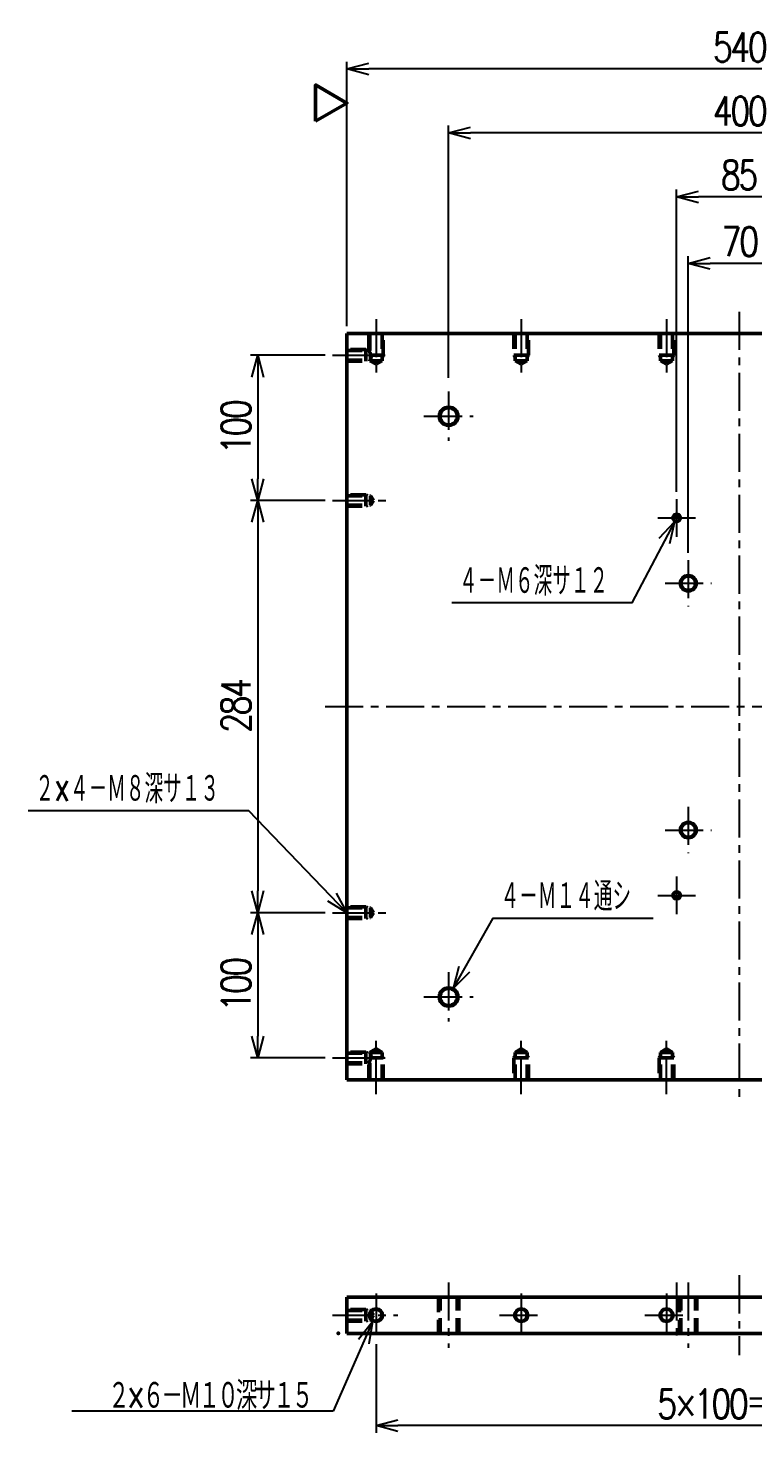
# Model space of a CAD drawing. Header units: millimetres. Extents: x -220 to 768, y -69 to 899.
# Drawn here: x -220 to 280, y -69 to 899 of the extents above; entities that cross this region are included whole.
import ezdxf

# ---------------------------------------------------------------- set-up
doc = ezdxf.new("R2010")
doc.units = ezdxf.units.MM
doc.header["$LTSCALE"] = 0.826772
doc.linetypes.add('CENTER', pattern=[50.8, 31.75, -6.35, 6.35, -6.35])
doc.linetypes.add('DASHED', pattern=[19.05, 12.7, -6.35])
doc.layers.add('NoLayerName_001', color=7, linetype='Continuous')
doc.layers.add('NoLayerName_002', color=7, linetype='Continuous')
doc.styles.get("Standard").update_dxf_attribs({"font": 'txt', "bigfont": 'extfont2'})
doc.dimstyles.get("Standard").update_dxf_attribs({"dimtxt": 2.5, "dimasz": 2.5, "dimexe": 1.25, "dimexo": 0.625, "dimtad": 1, "dimdec": 3, "dimzin": 0, "dimdsep": 46, "dimtxsty": 'Standard', "dimcen": 2.5, "dimadec": 0, "dimazin": 0, "dimtfac": 0.75, "dimtdec": 3, "dimtmove": 0, "dimatfit": 3, "dimfxl": 1, "dimarcsym": 0})

# ---------------------------------------------------------------- blocks, each defined once
blk = doc.blocks.new('_OPEN30')
at = {"color": 0, "linetype": 'ByBlock', "lineweight": -2}
for p, q in [((-1, 0.267949), (0, 0)), ((0, 0), (-1, -0.267949)), ((0, 0), (-1, 0))]:
    blk.add_line(p, q, dxfattribs=at)
blk = doc.blocks.new('*D59')
at = {"layer": 'Defpoints', "color": 0}
for p in [(20, -2.5), (520, -2.5), (20, -63.58)]:
    blk.add_point(p, dxfattribs=at)
at = {"layer": 'NoLayerName_001', "color": 0, "linetype": 'Continuous', "lineweight": 25}
for p, q in [((20, -7.5), (20, -68.58)), ((520, -7.5), (520, -68.58)), ((505, -63.58), (35, -63.58))]:
    blk.add_line(p, q, dxfattribs=at)
at = {"layer": 'NoLayerName_001', "color": 0, "lineweight": 25, "xscale": 15, "yscale": 15, "zscale": 15}
for p, rotation in [((20, -63.58), 180), ((520, -63.58), 360)]:
    blk.add_blockref('_OPEN30', p, dxfattribs=dict(at, rotation=rotation))
at = {"layer": 'NoLayerName_001', "color": 2, "lineweight": 50, "insert": (270, -48.58), "char_height": 20, "attachment_point": 5}
blk.add_mtext('\\W0.8000;\\T0.8750;5×100＝500', dxfattribs=at)
blk = doc.blocks.new('JZB_0004')
at = {"layer": 'NoLayerName_001', "color": 7, "linetype": 'Continuous', "lineweight": 50}
for p, q in [((0, 0), (0, 25)), ((0, 25), (540, 25)), ((540, 25), (540, 0)), ((540, 0), (0, 0))]:
    blk.add_line(p, q, dxfattribs=at)
for centre, start, end in [((20, 12.5), 142.22869, 217.77131), ((520, 12.5), 322.22869, 37.77131)]:
    blk.add_arc(centre, 4.19, start, end, dxfattribs=at)
blk = doc.blocks.new('JZB_0005')
at = {"layer": 'NoLayerName_001', "color": 4, "linetype": 'CENTER', "lineweight": 25}
blk.add_line((5, 30), (5, 0), dxfattribs=at)
at = {"layer": 'NoLayerName_001', "color": 3, "linetype": 'Continuous', "lineweight": 25}
blk.add_circle((5, 15), 5, dxfattribs=at)
at = {"layer": 'NoLayerName_001', "color": 7, "linetype": 'Continuous', "lineweight": 50}
blk.add_arc((5, 15), 4.19, 217.77131, 142.22869, dxfattribs=at)
blk = doc.blocks.new('JZB_0006')
at = {"layer": 'NoLayerName_001', "color": 4, "linetype": 'CENTER', "lineweight": 25}
for p, q in [((15, 30), (15, 0)), ((0, 15), (30, 15))]:
    blk.add_line(p, q, dxfattribs=at)
at = {"layer": 'NoLayerName_001', "color": 3, "linetype": 'Continuous', "lineweight": 25}
blk.add_circle((15, 15), 5, dxfattribs=at)
at = {"layer": 'NoLayerName_001', "color": 7, "linetype": 'Continuous', "lineweight": 50}
blk.add_circle((15, 15), 4.19, dxfattribs=at)
blk = doc.blocks.new('JZB_0007')
at = {"layer": 'NoLayerName_001', "color": 4, "linetype": 'CENTER', "lineweight": 25}
for p, q in [((15, 30), (15, 0)), ((0, 15), (30, 15))]:
    blk.add_line(p, q, dxfattribs=at)
at = {"layer": 'NoLayerName_001', "color": 3, "linetype": 'Continuous', "lineweight": 25}
blk.add_circle((15, 15), 5, dxfattribs=at)
at = {"layer": 'NoLayerName_001', "color": 7, "linetype": 'Continuous', "lineweight": 50}
blk.add_circle((15, 15), 4.19, dxfattribs=at)
blk = doc.blocks.new('JZB_0011')
at = {"layer": 'NoLayerName_001', "color": 4, "linetype": 'CENTER', "lineweight": 25}
blk.add_line((0, 4), (45, 4), dxfattribs=at)
at = {"layer": 'NoLayerName_001', "color": 3, "linetype": 'DASHED', "lineweight": 50}
for p, q in [((23, 8), (10, 8)), ((10, 7.32), (26.25, 7.32)), ((10, 0.67), (26.25, 0.67)), ((10, 0), (23, 0)), ((23, 0), (23, 8)), ((23, 8), (24.17, 7.32)), ((23, 0), (24.17, 0.67)), ((26.25, 7.31), (26.25, 7.32)), ((26.26, 7.31), (26.25, 7.32)), ((26.25, 0.67), (26.25, 0.69)), ((26.25, 0.67), (26.26, 0.69))]:
    blk.add_line(p, q, dxfattribs=at)
at = {"layer": 'NoLayerName_001', "color": 7, "linetype": 'Continuous', "lineweight": 50}
for p, q in [((26.25, 7.31), (26.25, 5.87)), ((26.25, 2.13), (26.25, 0.69)), ((26.26, 7.31), (26.69, 6.57)), ((26.69, 1.43), (26.26, 0.69))]:
    blk.add_line(p, q, dxfattribs=at)
blk = doc.blocks.new('JZB_0014')
at = {"layer": 'NoLayerName_001', "color": 4, "linetype": 'CENTER', "lineweight": 25}
blk.add_line((7, 45), (7, 0), dxfattribs=at)
at = {"layer": 'NoLayerName_001', "color": 3, "linetype": 'DASHED', "lineweight": 50}
for p, q in [((0, 35), (0, 10)), ((1.1, 10), (1.1, 35)), ((12.9, 10), (12.9, 35)), ((14, 10), (14, 35))]:
    blk.add_line(p, q, dxfattribs=at)
blk = doc.blocks.new('JZB_0015')
at = {"layer": 'NoLayerName_001', "color": 3, "linetype": 'DASHED', "lineweight": 50}
for p, q in [((0, 0.7), (0, 4.44)), ((1.92, 2.57), (0.44, 5.13)), ((0.44, 0), (1.92, 2.57))]:
    blk.add_line(p, q, dxfattribs=at)
blk = doc.blocks.new('JZB_0017')
at = {"layer": 'NoLayerName_001', "color": 4, "linetype": 'CENTER', "lineweight": 25}
blk.add_line((6, 45), (6, 0), dxfattribs=at)
at = {"layer": 'NoLayerName_001', "color": 3, "linetype": 'DASHED', "lineweight": 50}
for p, q in [((0, 35), (0, 10)), ((0.95, 10), (0.95, 35)), ((11.05, 10), (11.05, 35)), ((12, 10), (12, 35))]:
    blk.add_line(p, q, dxfattribs=at)
blk = doc.blocks.new('JZB_0019')
at = {"layer": 'NoLayerName_001', "color": 4, "linetype": 'CENTER', "lineweight": 25}
blk.add_line((0, 36.42), (0, 0), dxfattribs=at)
blk = doc.blocks.new('*D61')
at = {"layer": 'Defpoints', "color": 0}
for p in [(235, 737.07), (235, 532.71), (305, 532.71)]:
    blk.add_point(p, dxfattribs=at)
at = {"layer": 'NoLayerName_002', "color": 0, "linetype": 'Continuous', "lineweight": 25}
for p, q in [((235, 537.71), (235, 742.07)), ((290, 737.07), (250, 737.07)), ((305, 537.71), (305, 742.07))]:
    blk.add_line(p, q, dxfattribs=at)
at = {"layer": 'NoLayerName_002', "color": 0, "lineweight": 25, "xscale": 15, "yscale": 15, "zscale": 15, "rotation": 180}
blk.add_blockref('_OPEN30', (235, 737.07), dxfattribs=at)
at = {"layer": 'NoLayerName_002', "color": 0, "lineweight": 25, "xscale": 15, "yscale": 15, "zscale": 15}
blk.add_blockref('_OPEN30', (305, 737.07), dxfattribs=at)
at = {"layer": 'NoLayerName_002', "color": 2, "lineweight": 50, "insert": (270, 752.07), "char_height": 20, "attachment_point": 5}
blk.add_mtext('\\W0.8000;\\T0.8750;70', dxfattribs=at)
blk = doc.blocks.new('*D62')
at = {"layer": 'Defpoints', "color": 0}
for p in [(-10, 573.71), (-61.38, 289.71), (-10, 289.71)]:
    blk.add_point(p, dxfattribs=at)
at = {"layer": 'NoLayerName_002', "color": 0, "linetype": 'Continuous', "lineweight": 25}
for p, q in [((-15, 573.71), (-66.38, 573.71)), ((-61.38, 558.71), (-61.38, 304.71)), ((-15, 289.71), (-66.38, 289.71))]:
    blk.add_line(p, q, dxfattribs=at)
at = {"layer": 'NoLayerName_002', "color": 0, "lineweight": 25, "xscale": 15, "yscale": 15, "zscale": 15}
for p, rotation in [((-61.38, 573.71), 90.00000000000001), ((-61.38, 289.71), 270)]:
    blk.add_blockref('_OPEN30', p, dxfattribs=dict(at, rotation=rotation))
at = {"layer": 'NoLayerName_002', "color": 2, "lineweight": 50, "insert": (-76.38, 431.71), "char_height": 20, "attachment_point": 5, "rotation": 90}
blk.add_mtext('\\W0.8000;\\T0.8750;284', dxfattribs=at)
blk = doc.blocks.new('*D63')
at = {"layer": 'Defpoints', "color": 0}
for p in [(-10, 289.71), (-61.38, 189.71), (-10, 189.71)]:
    blk.add_point(p, dxfattribs=at)
at = {"layer": 'NoLayerName_002', "color": 0, "linetype": 'Continuous', "lineweight": 25}
for p, q in [((-15, 289.71), (-66.38, 289.71)), ((-61.38, 274.71), (-61.38, 204.71)), ((-15, 189.71), (-66.38, 189.71))]:
    blk.add_line(p, q, dxfattribs=at)
at = {"layer": 'NoLayerName_002', "color": 0, "lineweight": 25, "xscale": 15, "yscale": 15, "zscale": 15}
for p, rotation in [((-61.38, 289.71), 90.00000000000001), ((-61.38, 189.71), 270)]:
    blk.add_blockref('_OPEN30', p, dxfattribs=dict(at, rotation=rotation))
at = {"layer": 'NoLayerName_002', "color": 2, "lineweight": 50, "insert": (-76.38, 239.71), "char_height": 20, "attachment_point": 5, "rotation": 90}
blk.add_mtext('\\W0.8000;\\T0.8750;100', dxfattribs=at)
blk = doc.blocks.new('*D64')
at = {"layer": 'Defpoints', "color": 0}
for p in [(-10, 673.71), (-61.38, 573.71), (-10, 573.71)]:
    blk.add_point(p, dxfattribs=at)
at = {"layer": 'NoLayerName_002', "color": 0, "linetype": 'Continuous', "lineweight": 25}
for p, q in [((-15, 673.71), (-66.38, 673.71)), ((-61.38, 658.71), (-61.38, 588.71)), ((-15, 573.71), (-66.38, 573.71))]:
    blk.add_line(p, q, dxfattribs=at)
at = {"layer": 'NoLayerName_002', "color": 0, "lineweight": 25, "xscale": 15, "yscale": 15, "zscale": 15}
for p, rotation in [((-61.38, 673.71), 90.00000000000001), ((-61.38, 573.71), 270)]:
    blk.add_blockref('_OPEN30', p, dxfattribs=dict(at, rotation=rotation))
at = {"layer": 'NoLayerName_002', "color": 2, "lineweight": 50, "insert": (-76.38, 623.71), "char_height": 20, "attachment_point": 5, "rotation": 90}
blk.add_mtext('\\W0.8000;\\T0.8750;100', dxfattribs=at)
blk = doc.blocks.new('SX_FinishSymbol_1')
at = {"color": 0, "linetype": 'ByBlock', "lineweight": -2}
blk.add_lwpolyline([(-0.5, 0.866), (0, 0), (0.5, 0.866)], close=True, dxfattribs=at)
blk = doc.blocks.new('DIM_0002')
at = {"color": 3, "linetype": 'Continuous', "lineweight": 25}
for points in [[(219.55, 0), (152, 70.32), (0, 70.32)], [(212.05, 13.6), (219.55, 0), (206.26, 8.03)]]:
    blk.add_lwpolyline(points, dxfattribs=at)
at = {"color": 2, "linetype": 'Continuous', "lineweight": 50, "width": 0.583333}
blk.add_text('２×４－Ｍ８深サ１３', height=20, dxfattribs=at).set_placement((5, 75.32))
blk = doc.blocks.new('DIM_0003')
at = {"color": 3, "linetype": 'Continuous', "lineweight": 25}
for points in [[(0, 0), (27.32, 48.21), (137.32, 48.21)], [(10.89, 11.07), (0, 0), (3.9, 15.03)]]:
    blk.add_lwpolyline(points, dxfattribs=at)
at = {"color": 2, "linetype": 'Continuous', "lineweight": 50, "width": 0.583333}
blk.add_text('４－Ｍ１４通シ', height=20, dxfattribs=at).set_placement((32.32, 53.21))
blk = doc.blocks.new('*D71')
at = {"layer": 'Defpoints', "color": 0}
for p in [(227, 782.83), (227, 574.71), (312, 574.71)]:
    blk.add_point(p, dxfattribs=at)
at = {"layer": 'NoLayerName_001', "color": 0, "linetype": 'Continuous', "lineweight": 25}
for p, q in [((227, 579.71), (227, 787.83)), ((312, 579.71), (312, 787.83)), ((297, 782.83), (242, 782.83))]:
    blk.add_line(p, q, dxfattribs=at)
at = {"layer": 'NoLayerName_001', "color": 0, "lineweight": 25, "xscale": 15, "yscale": 15, "zscale": 15, "rotation": 180}
blk.add_blockref('_OPEN30', (227, 782.83), dxfattribs=at)
at = {"layer": 'NoLayerName_001', "color": 0, "lineweight": 25, "xscale": 15, "yscale": 15, "zscale": 15}
blk.add_blockref('_OPEN30', (312, 782.83), dxfattribs=at)
at = {"layer": 'NoLayerName_001', "color": 2, "lineweight": 50, "insert": (269.5, 797.83), "char_height": 20, "attachment_point": 5}
blk.add_mtext('\\W0.8000;\\T0.8750;85', dxfattribs=at)
blk = doc.blocks.new('*D72')
at = {"layer": 'Defpoints', "color": 0}
for p in [(70, 826.91), (70, 653.21), (470, 653.21)]:
    blk.add_point(p, dxfattribs=at)
at = {"layer": 'NoLayerName_002', "color": 0, "linetype": 'Continuous', "lineweight": 25}
for p, q in [((70, 658.21), (70, 831.91)), ((455, 826.91), (85, 826.91)), ((470, 658.21), (470, 831.91))]:
    blk.add_line(p, q, dxfattribs=at)
at = {"layer": 'NoLayerName_002', "color": 0, "lineweight": 25, "xscale": 15, "yscale": 15, "zscale": 15, "rotation": 180}
blk.add_blockref('_OPEN30', (70, 826.91), dxfattribs=at)
at = {"layer": 'NoLayerName_002', "color": 0, "lineweight": 25, "xscale": 15, "yscale": 15, "zscale": 15}
blk.add_blockref('_OPEN30', (470, 826.91), dxfattribs=at)
at = {"layer": 'NoLayerName_002', "color": 2, "lineweight": 50, "insert": (270, 841.91), "char_height": 20, "attachment_point": 5}
blk.add_mtext('\\W0.8000;\\T0.8750;400', dxfattribs=at)
blk = doc.blocks.new('*D73')
at = {"layer": 'Defpoints', "color": 0}
for p in [(0, 870.99), (0, 688.71), (540, 688.71)]:
    blk.add_point(p, dxfattribs=at)
at = {"layer": 'NoLayerName_002', "color": 0, "linetype": 'Continuous', "lineweight": 25}
for p, q in [((0, 693.71), (0, 875.99)), ((525, 870.99), (15, 870.99)), ((540, 693.71), (540, 875.99))]:
    blk.add_line(p, q, dxfattribs=at)
at = {"layer": 'NoLayerName_002', "color": 0, "lineweight": 25, "xscale": 15, "yscale": 15, "zscale": 15}
for p, rotation in [((0, 870.99), 180), ((540, 870.99), 360)]:
    blk.add_blockref('_OPEN30', p, dxfattribs=dict(at, rotation=rotation))
at = {"layer": 'NoLayerName_002', "color": 2, "lineweight": 50, "insert": (270, 885.99), "char_height": 20, "attachment_point": 5}
blk.add_mtext('\\W0.8000;\\T0.8750;540', dxfattribs=at)
blk = doc.blocks.new('DIM_0005')
at = {"color": 3, "linetype": 'Continuous', "lineweight": 25}
for points in [[(153.41, 55.85), (124, 0), (0, 0)], [(142.87, 44.45), (153.41, 55.85), (149.98, 40.71)]]:
    blk.add_lwpolyline(points, dxfattribs=at)
at = {"color": 2, "linetype": 'Continuous', "lineweight": 50, "width": 0.583333}
blk.add_text('４－Ｍ６深サ１２', height=20, dxfattribs=at).set_placement((5, 5))
blk = doc.blocks.new('JZB_0021')
at = {"layer": 'NoLayerName_001', "color": 7, "linetype": 'Continuous', "lineweight": 50}
for p, q in [((0, 0), (0, 514)), ((540, 514), (0, 514)), ((540, 0), (540, 514)), ((0, 0), (540, 0))]:
    blk.add_line(p, q, dxfattribs=at)
at = {"layer": 'NoLayerName_001', "color": 3, "linetype": 'DASHED', "lineweight": 50}
for points, start_tangent, end_tangent in [([(16.25, 499.34), (16.03, 500.33), (15.69, 501.16), (15.28, 501.89), (15.05, 502.25), (15, 502.32)], (-0.212428, 0.977177), (-0.551256, 0.834336)), ([(15.81, 495.68), (15.9, 495.79), (16.15, 496.12), (16.25, 496.25)], (0.619089, 0.785321), (0.595427, 0.803409)), ([(16.25, 496.25), (16.38, 496.72), (16.66, 498.39), (16.69, 499)], (0.262194, 0.965015), (0.039124, 0.999234)), ([(523.31, 499), (523.38, 497.94), (523.7, 496.43), (523.75, 496.25)], (0.066949, -0.997756), (0.27203, -0.962289)), ([(523.75, 499.34), (523.74, 499.02), (523.74, 499)], (-0.019305, -0.999814), (-0.001215, -0.999999)), ([(525, 502.32), (524.99, 502.31), (524.85, 502.09), (524.57, 501.63), (524.17, 500.86), (523.81, 499.75), (523.75, 499.34)], (-0.553244, -0.83302), (-0.143059, -0.989714)), ([(523.75, 496.25), (524.07, 495.83), (524.19, 495.68)], (0.603583, -0.7973), (0.618128, -0.786077)), ([(15, 11.68), (15.01, 11.69), (15.15, 11.91), (15.43, 12.37), (15.83, 13.14), (16.19, 14.25), (16.25, 14.66)], (0.553244, 0.83302), (0.143059, 0.989714)), ([(16.25, 17.75), (15.93, 18.17), (15.81, 18.32)], (-0.603583, 0.7973), (-0.618128, 0.786077)), ([(16.69, 15), (16.62, 16.06), (16.3, 17.57), (16.25, 17.75)], (-0.066949, 0.997756), (-0.27203, 0.962289)), ([(16.25, 14.66), (16.26, 14.98), (16.26, 15)], (0.019305, 0.999814), (0.001215, 0.999999)), ([(523.75, 17.75), (523.62, 17.28), (523.34, 15.61), (523.31, 15)], (-0.262194, -0.965015), (-0.039124, -0.999234)), ([(524.19, 18.32), (524.1, 18.21), (523.85, 17.88), (523.75, 17.75)], (-0.619089, -0.785321), (-0.595427, -0.803409)), ([(523.75, 14.66), (523.97, 13.67), (524.31, 12.84), (524.72, 12.11), (524.95, 11.75), (525, 11.68)], (0.212428, -0.977177), (0.551256, -0.834336))]:
    blk.add_spline(points, degree=3, dxfattribs=dict(at, start_tangent=start_tangent, end_tangent=end_tangent))
blk = doc.blocks.new('JZB_0022')
at = {"layer": 'NoLayerName_001', "color": 4, "linetype": 'CENTER', "lineweight": 25}
for p, q in [((16, 32), (16, 0)), ((0, 16), (32, 16))]:
    blk.add_line(p, q, dxfattribs=at)
at = {"layer": 'NoLayerName_001', "color": 3, "linetype": 'Continuous', "lineweight": 25}
blk.add_circle((16, 16), 6, dxfattribs=at)
at = {"layer": 'NoLayerName_001', "color": 7, "linetype": 'Continuous', "lineweight": 50}
blk.add_circle((16, 16), 5.05, dxfattribs=at)
blk = doc.blocks.new('JZB_0023')
at = {"layer": 'NoLayerName_001', "color": 4, "linetype": 'CENTER', "lineweight": 25}
for p, q in [((16, 32), (16, 0)), ((0, 16), (32, 16))]:
    blk.add_line(p, q, dxfattribs=at)
at = {"layer": 'NoLayerName_001', "color": 3, "linetype": 'Continuous', "lineweight": 25}
blk.add_circle((16, 16), 6, dxfattribs=at)
at = {"layer": 'NoLayerName_001', "color": 7, "linetype": 'Continuous', "lineweight": 50}
blk.add_circle((16, 16), 5.05, dxfattribs=at)
blk = doc.blocks.new('JZB_0026')
at = {"layer": 'NoLayerName_001', "color": 4, "linetype": 'CENTER', "lineweight": 25}
blk.add_line((5, 41.17), (5, 0), dxfattribs=at)
at = {"layer": 'NoLayerName_001', "color": 3, "linetype": 'DASHED', "lineweight": 50}
for p, q in [((0, 31.17), (0, 16.17)), ((0.81, 31.17), (0.81, 12.42)), ((9.19, 31.17), (9.19, 12.42)), ((10, 16.17), (10, 31.17)), ((0, 16.17), (10, 16.17)), ((0, 16.17), (0.81, 14.77)), ((9.19, 12.42), (0.81, 12.42)), ((0.81, 12.42), (5, 10)), ((5, 10), (9.19, 12.42)), ((10, 16.17), (9.19, 14.77))]:
    blk.add_line(p, q, dxfattribs=at)
blk = doc.blocks.new('JZB_0027')
at = {"layer": 'NoLayerName_001', "color": 4, "linetype": 'CENTER', "lineweight": 25}
blk.add_line((5, 41.17), (5, 0), dxfattribs=at)
at = {"layer": 'NoLayerName_001', "color": 3, "linetype": 'DASHED', "lineweight": 50}
for p, q in [((0, 31.17), (0, 16.17)), ((0.81, 31.17), (0.81, 12.42)), ((9.19, 31.17), (9.19, 12.42)), ((10, 16.17), (10, 31.17)), ((0, 16.17), (10, 16.17)), ((0, 16.17), (0.81, 14.77)), ((9.19, 12.42), (0.81, 12.42)), ((0.81, 12.42), (5, 10)), ((5, 10), (9.19, 12.42)), ((10, 16.17), (9.19, 14.77))]:
    blk.add_line(p, q, dxfattribs=at)
blk = doc.blocks.new('JZB_0033')
at = {"layer": 'NoLayerName_001', "color": 4, "linetype": 'CENTER', "lineweight": 25}
blk.add_line((0, 4), (36.25, 4), dxfattribs=at)
at = {"layer": 'NoLayerName_001', "color": 3, "linetype": 'DASHED', "lineweight": 50}
for p, q in [((23, 8), (10, 8)), ((10, 7.33), (25.81, 7.33)), ((10, 0.67), (25.02, 0.67)), ((10, 0), (23, 0)), ((23, 0), (23, 8)), ((23, 8), (24.17, 7.33)), ((23, 0), (23.02, 0.01)), ((26.25, 3.66), (26.25, 6.75))]:
    blk.add_line(p, q, dxfattribs=at)
blk = doc.blocks.new('JZB_0034')
at = {"layer": 'NoLayerName_001', "color": 4, "linetype": 'CENTER', "lineweight": 25}
blk.add_line((5, 0), (5, 41.17), dxfattribs=at)
at = {"layer": 'NoLayerName_001', "color": 3, "linetype": 'DASHED', "lineweight": 50}
for p, q in [((5, 31.17), (0.81, 28.75)), ((9.19, 28.75), (5, 31.17)), ((0, 10), (0, 21.71)), ((0.81, 28.32), (0.81, 28.75)), ((0.81, 28.75), (9.19, 28.75)), ((0.81, 21.71), (0.81, 10)), ((10, 25), (1.26, 25)), ((9.19, 10), (9.19, 28.75)), ((10, 25), (9.19, 26.4)), ((10, 10), (10, 25))]:
    blk.add_line(p, q, dxfattribs=at)
blk = doc.blocks.new('JZB_0035')
at = {"layer": 'NoLayerName_001', "color": 4, "linetype": 'CENTER', "lineweight": 25}
blk.add_line((5, 0), (5, 41.17), dxfattribs=at)
at = {"layer": 'NoLayerName_001', "color": 3, "linetype": 'DASHED', "lineweight": 50}
for p, q in [((5, 31.17), (0.81, 28.75)), ((9.19, 28.75), (5, 31.17)), ((0, 25), (0.81, 26.4)), ((0, 25), (0, 10)), ((10, 25), (0, 25)), ((0.81, 28.75), (9.19, 28.75)), ((0.81, 10), (0.81, 28.75)), ((9.19, 10), (9.19, 28.75)), ((10, 25), (9.19, 26.4)), ((10, 10), (10, 25))]:
    blk.add_line(p, q, dxfattribs=at)
blk = doc.blocks.new('JZB_0036')
at = {"layer": 'NoLayerName_001', "color": 4, "linetype": 'CENTER', "lineweight": 25}
blk.add_line((5, 0), (5, 41.17), dxfattribs=at)
at = {"layer": 'NoLayerName_001', "color": 3, "linetype": 'DASHED', "lineweight": 50}
for p, q in [((5, 31.17), (0.81, 28.75)), ((9.19, 28.75), (5, 31.17)), ((0, 25), (0.81, 26.4)), ((0, 25), (0, 10)), ((10, 25), (0, 25)), ((0.81, 28.75), (9.19, 28.75)), ((0.81, 10), (0.81, 28.75)), ((9.19, 10), (9.19, 28.75)), ((10, 25), (9.19, 26.4)), ((10, 10), (10, 25))]:
    blk.add_line(p, q, dxfattribs=at)
blk = doc.blocks.new('JZB_0039')
at = {"layer": 'NoLayerName_001', "color": 4, "linetype": 'CENTER', "lineweight": 25}
blk.add_line((5, 41.17), (5, 0), dxfattribs=at)
at = {"layer": 'NoLayerName_001', "color": 3, "linetype": 'DASHED', "lineweight": 50}
for p, q in [((0, 19.46), (0, 31.17)), ((0.81, 19.46), (0.81, 31.17)), ((9.19, 31.17), (9.19, 12.42)), ((10, 16.17), (10, 31.17)), ((0.81, 12.42), (0.81, 12.85)), ((9.19, 12.42), (0.81, 12.42)), ((0.81, 12.42), (5, 10)), ((1.26, 16.17), (10, 16.17)), ((5, 10), (9.19, 12.42)), ((10, 16.17), (9.19, 14.77))]:
    blk.add_line(p, q, dxfattribs=at)
blk = doc.blocks.new('JZB_0040')
at = {"layer": 'NoLayerName_001', "color": 4, "linetype": 'CENTER', "lineweight": 25}
blk.add_line((0, 4), (36.26, 4), dxfattribs=at)
at = {"layer": 'NoLayerName_001', "color": 3, "linetype": 'DASHED', "lineweight": 50}
for p, q in [((23, 8), (10, 8)), ((10, 7.32), (25.02, 7.32)), ((10, 0.68), (25.81, 0.68)), ((10, 0), (23, 0)), ((23, 0), (23, 8)), ((23, 8), (24.17, 7.32)), ((23, 0), (23, 0)), ((26.26, 4), (26.25, 4.34)), ((26.25, 1.25), (26.25, 4.34))]:
    blk.add_line(p, q, dxfattribs=at)
blk = doc.blocks.new('JZB_0042')
at = {"layer": 'NoLayerName_001', "color": 4, "linetype": 'CENTER', "lineweight": 25}
blk.add_line((0, 4), (38.17, 4), dxfattribs=at)
at = {"layer": 'NoLayerName_001', "color": 3, "linetype": 'DASHED', "lineweight": 50}
for p, q in [((23, 8), (10, 8)), ((10, 7.32), (26.25, 7.32)), ((10, 0.67), (26.25, 0.67)), ((23, 0), (23, 8)), ((23, 8), (24.17, 7.32)), ((23, 0), (24.17, 0.67)), ((26.25, 0.67), (26.25, 7.32)), ((28.17, 4), (26.25, 7.32)), ((26.25, 0.67), (28.17, 4)), ((10, 0), (23, 0))]:
    blk.add_line(p, q, dxfattribs=at)
blk = doc.blocks.new('JZB_0043')
at = {"layer": 'NoLayerName_001', "color": 4, "linetype": 'CENTER', "lineweight": 25}
blk.add_line((0, 4), (38.17, 4), dxfattribs=at)
at = {"layer": 'NoLayerName_001', "color": 3, "linetype": 'DASHED', "lineweight": 50}
for p, q in [((23, 8), (10, 8)), ((10, 7.32), (26.25, 7.32)), ((10, 0.67), (26.25, 0.67)), ((10, 0), (23, 0)), ((23, 0), (23, 8)), ((23, 8), (24.17, 7.32)), ((23, 0), (24.17, 0.67)), ((26.25, 0.67), (26.25, 7.32)), ((28.17, 4), (26.25, 7.32)), ((26.25, 0.67), (28.17, 4))]:
    blk.add_line(p, q, dxfattribs=at)
blk = doc.blocks.new('JZB_0046')
at = {"layer": 'NoLayerName_001', "color": 4, "linetype": 'CENTER', "lineweight": 25}
for p, q in [((17, 34), (17, 0)), ((0, 17), (34, 17))]:
    blk.add_line(p, q, dxfattribs=at)
at = {"layer": 'NoLayerName_001', "color": 3, "linetype": 'Continuous', "lineweight": 25}
blk.add_circle((17, 17), 7, dxfattribs=at)
at = {"layer": 'NoLayerName_001', "color": 7, "linetype": 'Continuous', "lineweight": 50}
blk.add_circle((17, 17), 5.9, dxfattribs=at)
blk = doc.blocks.new('JZB_0049')
at = {"layer": 'NoLayerName_001', "color": 4, "linetype": 'CENTER', "lineweight": 25}
for p, q in [((17, 34), (17, 0)), ((0, 17), (34, 17))]:
    blk.add_line(p, q, dxfattribs=at)
at = {"layer": 'NoLayerName_001', "color": 3, "linetype": 'Continuous', "lineweight": 25}
blk.add_circle((17, 17), 7, dxfattribs=at)
at = {"layer": 'NoLayerName_001', "color": 7, "linetype": 'Continuous', "lineweight": 50}
blk.add_circle((17, 17), 5.9, dxfattribs=at)
blk = doc.blocks.new('JZB_0051')
at = {"layer": 'NoLayerName_001', "color": 4, "linetype": 'CENTER', "lineweight": 25}
for p, q in [((13, 26), (13, 0)), ((0, 13), (26, 13))]:
    blk.add_line(p, q, dxfattribs=at)
at = {"layer": 'NoLayerName_001', "color": 3, "linetype": 'Continuous', "lineweight": 25}
blk.add_circle((13, 13), 3, dxfattribs=at)
at = {"layer": 'NoLayerName_001', "color": 7, "linetype": 'Continuous', "lineweight": 50}
blk.add_circle((13, 13), 2.46, dxfattribs=at)
blk = doc.blocks.new('JZB_0053')
at = {"layer": 'NoLayerName_001', "color": 4, "linetype": 'CENTER', "lineweight": 25}
for p, q in [((13, 26), (13, 0)), ((0, 13), (26, 13))]:
    blk.add_line(p, q, dxfattribs=at)
at = {"layer": 'NoLayerName_001', "color": 3, "linetype": 'Continuous', "lineweight": 25}
blk.add_circle((13, 13), 3, dxfattribs=at)
at = {"layer": 'NoLayerName_001', "color": 7, "linetype": 'Continuous', "lineweight": 50}
blk.add_circle((13, 13), 2.46, dxfattribs=at)

msp = doc.modelspace()

# ---------------------------------------------------------------- linework, layer by layer
at = {"layer": 'NoLayerName_001', "color": 7, "linetype": 'Continuous', "lineweight": 50}
msp.add_point((-6, 0), dxfattribs=at)
at = {"layer": 'NoLayerName_002', "color": 4, "linetype": 'CENTER', "lineweight": 25}
for p, q in [((270, 703.7087), (270, 159.7087)), ((-15, 431.7087), (555, 431.7087)), ((270, 40), (270, -15))]:
    msp.add_line(p, q, dxfattribs=at)

# ---------------------------------------------------------------- block references
at = {"layer": 'NoLayerName_001'}
for name, p in [('JZB_0039', (15, 657.5396)), ('JZB_0026', (115, 657.5396)), ('JZB_0027', (215, 657.5396)), ('JZB_0021', (0, 174.7087)), ('JZB_0040', (-10, 669.7087)), ('JZB_0046', (53, 614.7087)), ('JZB_0043', (-10, 569.7087)), ('JZB_0053', (214, 548.7087)), ('JZB_0023', (219, 500.7087)), ('JZB_0022', (219, 330.7087)), ('JZB_0051', (214, 288.7087)), ('JZB_0042', (-10, 285.7087)), ('JZB_0049', (53, 214.7087)), ('JZB_0034', (15, 164.7087)), ('JZB_0036', (115, 164.7087)), ('JZB_0035', (215, 164.7087)), ('JZB_0033', (-10, 185.7087)), ('JZB_0014', (63, -10)), ('JZB_0019', (227, -1.4203)), ('JZB_0017', (229, -10)), ('JZB_0004', (0, 0)), ('JZB_0005', (15, -2.5)), ('JZB_0006', (105, -2.5)), ('JZB_0007', (205, -2.5)), ('JZB_0011', (-10, 8.5)), ('JZB_0015', (16.25, 9.9336))]:
    msp.add_blockref(name, p, dxfattribs=at)
at = {"layer": 'NoLayerName_001', "color": 3, "linetype": 'Continuous', "lineweight": 25}
for name, p in [('DIM_0005', (72.1876, 503.2026)), ('DIM_0003', (73.4514, 237.7987))]:
    msp.add_blockref(name, p, dxfattribs=at)
at = {"layer": 'NoLayerName_002', "color": 1, "lineweight": 50, "xscale": 25, "yscale": 25, "zscale": 25, "rotation": 89.99999999999999}
msp.add_blockref('SX_FinishSymbol_1', (0, 847.4335), dxfattribs=at)
at = {"layer": 'NoLayerName_002', "color": 3, "linetype": 'Continuous', "lineweight": 25}
msp.add_blockref('DIM_0002', (-219.5467, 289.7087), dxfattribs=at)

# ---------------------------------------------------------------- texts
at = {"layer": 'NoLayerName_002', "color": 2, "linetype": 'Continuous', "lineweight": 50, "insert": (-25.0479, -53.0609), "char_height": 20, "attachment_point": 9, "line_spacing_factor": 0.75}
msp.add_mtext('\\A1;\\W0.6667;\\T0.8750;２×６－Ｍ１０深サ１５', dxfattribs=at)

# ---------------------------------------------------------------- dimensions: what is measured, and where the dimension line sits
at = {"layer": 'NoLayerName_001', "color": 3, "linetype": 'Continuous', "lineweight": 50}
for base, p1, p2, text, picture, middle in [((227, 782.829), (312, 574.7087), (227, 574.7087), '\\W0.8000;\\T0.8750;<>', '*D71', (269.5, 782.829)), ((20, -63.5786), (520, -2.5), (20, -2.5), '\\W0.8000;\\T0.8750;5×100＝<>', '*D59', (270, -63.5786))]:
    dim = msp.add_linear_dim(base=base, p1=p1, p2=p2, angle=180, text=text, dimstyle='Standard', override={"dimtxt": 20, "dimasz": 15, "dimexe": 5, "dimexo": 5, "dimgap": 5, "dimzin": 8, "dimblk": 'OPEN30', "dimclrd": 0, "dimclre": 0, "dimclrt": 2, "dimtp": 0, "dimtm": 0, "dimlwd": 25, "dimlwe": 25}, dxfattribs=at)
    dim.commit()
    dim.dimension.update_dxf_attribs({"geometry": picture, "text_midpoint": middle, "dimtype": 160})
at = {"layer": 'NoLayerName_002', "color": 3, "linetype": 'Continuous', "lineweight": 50}
for base, p1, p2, angle, picture, middle in [((0, 870.9922), (540, 688.7087), (0, 688.7087), 180, '*D73', (270, 870.9922)), ((70, 826.9106), (470, 653.2087), (70, 653.2087), 180, '*D72', (270, 826.9106)), ((235, 737.0659), (305, 532.7087), (235, 532.7087), 180, '*D61', (270, 737.0659)), ((-61.3828, 573.7087), (-10, 673.7087), (-10, 573.7087), 270, '*D64', (-61.3828, 623.7087)), ((-61.3828, 289.7087), (-10, 573.7087), (-10, 289.7087), 270, '*D62', (-61.3828, 431.7087)), ((-61.3828, 189.7087), (-10, 289.7087), (-10, 189.7087), 270, '*D63', (-61.3828, 239.7087))]:
    dim = msp.add_linear_dim(base=base, p1=p1, p2=p2, angle=angle, text='\\W0.8000;\\T0.8750;<>', dimstyle='Standard', override={"dimtxt": 20, "dimasz": 15, "dimexe": 5, "dimexo": 5, "dimgap": 5, "dimzin": 8, "dimblk": 'OPEN30', "dimclrd": 0, "dimclre": 0, "dimclrt": 2, "dimtp": 0, "dimtm": 0, "dimlwd": 25, "dimlwe": 25}, dxfattribs=at)
    dim.commit()
    dim.dimension.update_dxf_attribs({"geometry": picture, "text_midpoint": middle, "dimtype": 160})

# ---------------------------------------------------------------- leaders
at = {"layer": 'NoLayerName_002', "color": 3, "linetype": 'Continuous', "lineweight": 25, "annotation_type": 0, "has_hookline": 1, "hookline_direction": 1, "text_width": 164.3755}
msp.add_leader([(17.532, 8.1516), (-9.4229, -53.6859), (-24.4229, -53.6859)], dimstyle='Standard', override={"dimtxt": 20, "dimasz": 15, "dimldrblk": 'OPEN30'}, dxfattribs=at)

doc.saveas('drawing.dxf')
